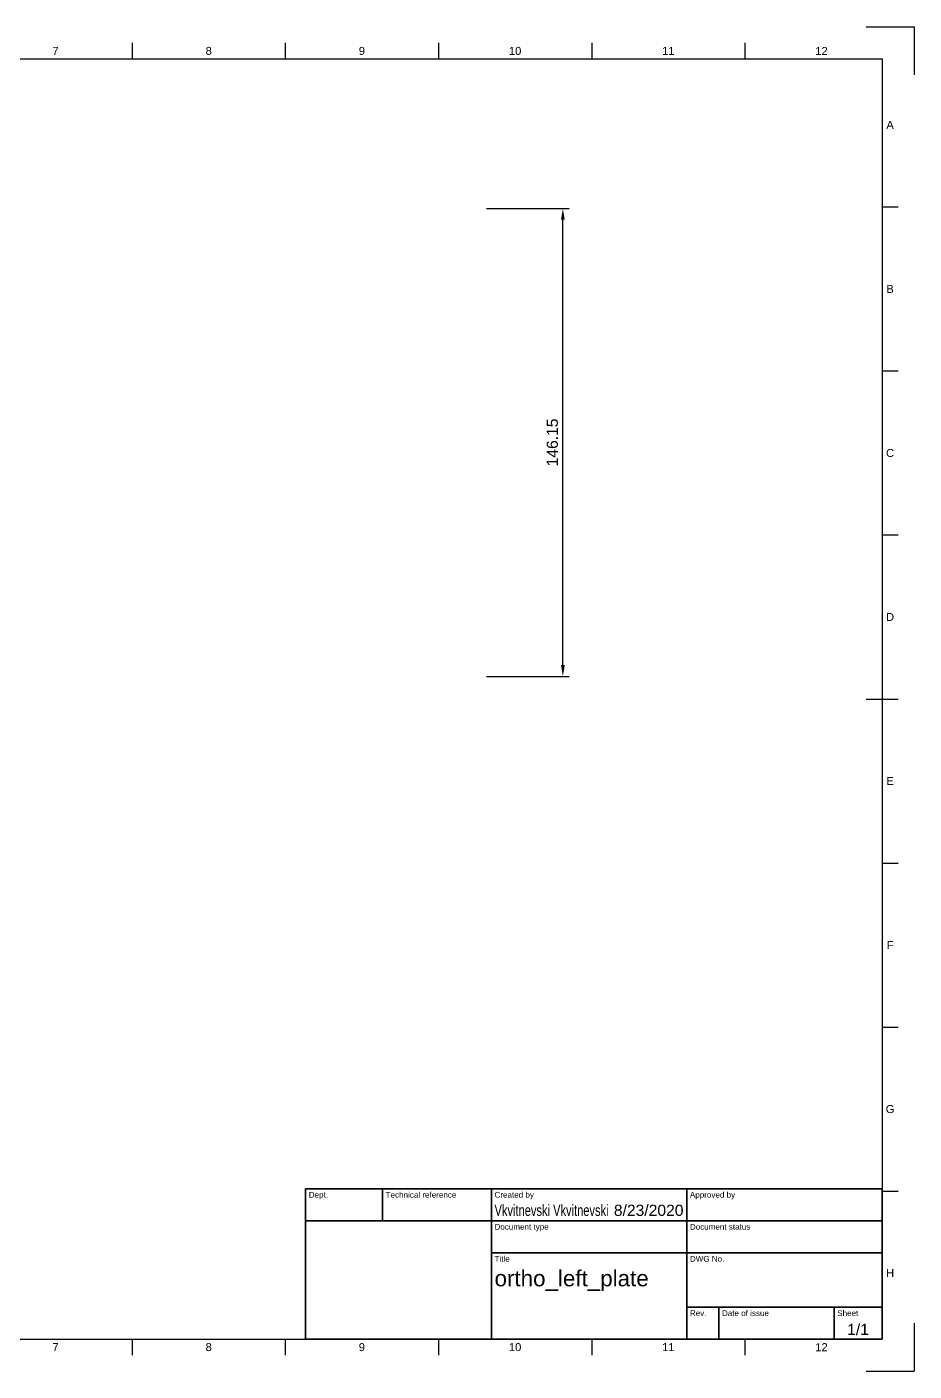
# Paper-space layout 'Sheet1' of a CAD drawing. Header units: millimetres. Extents: x 0 to 594, y 0 to 420.
# Drawn here: x 317 to 594, y 0 to 420 of the extents above; entities that cross this region are included whole.
import ezdxf
from ezdxf.enums import TextEntityAlignment as Align

# ---------------------------------------------------------------- set-up
doc = ezdxf.new("R2010")
doc.units = ezdxf.units.MM
doc.header["$LTSCALE"] = 0.75
for name, color, linetype, lineweight in [('Border', 7, 'Continuous', 25), ('Dimensions', 7, 'Continuous', 25), ('TitleBlock', 7, 'Continuous', 35)]:
    doc.layers.add(name, color=color, linetype=linetype, lineweight=lineweight)
doc.styles.add('FusionTitle', font='')
doc.styles.get("Standard").update_dxf_attribs({"font": 'arial.ttf'})
doc.styles.get('FusionTitle').set_extended_font_data('Arial Unicode MS')
doc.dimstyles.new('ISO-25', dxfattribs={"dimtxt": 3.5, "dimasz": 3.5, "dimexe": 2, "dimexo": 2, "dimgap": 1.5, "dimtad": 1, "dimzin": 12, "dimdsep": 46, "dimtxsty": 'Standard', "dimcen": 0, "dimclrd": 256, "dimclre": 256, "dimclrt": 256, "dimazin": 3, "dimtp": 0.1, "dimtm": 0.1, "dimtfac": 0.714, "dimtmove": 0, "dimatfit": 3, "dimfxl": 1, "dimtzin": 12, "dimarcsym": 0})

# ---------------------------------------------------------------- blocks, each defined once
blk = doc.blocks.new('ISO_A2_SHEET')
at = {"layer": 'Border'}
for p, q in [((579, 420), (594, 420)), ((594, 420), (594, 405)), ((349.8333, 415), (349.8333, 410)), ((397.6666, 415), (397.6666, 410)), ((445.4999, 415), (445.4999, 410)), ((493.3332, 415), (493.3332, 410)), ((541.1665, 415), (541.1665, 410)), ((20, 410), (584, 410)), ((584, 410), (584, 10)), ((584, 363.75), (589, 363.75)), ((584, 312.5), (589, 312.5)), ((584, 261.25), (589, 261.25)), ((579, 210), (589, 210)), ((584, 158.75), (589, 158.75)), ((584, 107.5), (589, 107.5)), ((584, 56.25), (589, 56.25)), ((594, 15), (594, 0)), ((20, 10), (584, 10)), ((349.8333, 10), (349.8333, 5)), ((397.6666, 10), (397.6666, 5)), ((445.4999, 10), (445.4999, 5)), ((493.3332, 10), (493.3332, 5)), ((541.1665, 10), (541.1665, 5)), ((579, 0), (594, 0))]:
    blk.add_line(p, q, dxfattribs=at)
at = {"layer": 'Border', "style": 'FusionTitle'}
for s, p in [('7', (325.91665, 412.5)), ('8', (373.74995, 412.5)), ('9', (421.58325, 412.5)), ('10', (469.41655, 412.5)), ('11', (517.24985, 412.5)), ('12', (565.08315, 412.5)), ('A', (586.5, 389.375)), ('B', (586.5, 338.125)), ('C', (586.5, 286.875)), ('D', (586.5, 235.625)), ('E', (586.5, 184.375)), ('F', (586.5, 133.125)), ('G', (586.5, 81.875)), ('H', (586.5, 30.625)), ('7', (325.91665, 7.5)), ('8', (373.74995, 7.5)), ('9', (421.58325, 7.5)), ('10', (469.41655, 7.5)), ('11', (517.24985, 7.5)), ('12', (565.08315, 7.5))]:
    blk.add_text(s, height=2.5, dxfattribs=at).set_placement(p, align=Align.MIDDLE)
blk = doc.blocks.new('ISO_TITLEBLOCK')
at = {"layer": 'TitleBlock'}
for p, q in [((0, 47), (-180, 47)), ((-180, 47), (-180, 0)), ((-156, 37), (-156, 47)), ((-122, 0), (-122, 47)), ((-61, 0), (-61, 47)), ((0, 0), (0, 47)), ((-180, 37), (0, 37)), ((-122, 27), (0, 27)), ((-61, 10), (0, 10)), ((-51, 0), (-51, 10)), ((-15, 0), (-15, 10)), ((-180, 0), (0, 0))]:
    blk.add_line(p, q, dxfattribs=at)
at = {"layer": 'TitleBlock', "style": 'FusionTitle'}
for s, p in [('Dept.', (-179, 46)), ('Technical reference', (-155, 46)), ('Created by', (-121, 46)), ('Approved by', (-60, 46)), ('Document type', (-121, 36)), ('Document status', (-60, 36)), ('Title', (-121, 26)), ('DWG No.', (-60, 26)), ('Rev.', (-60, 9)), ('Date of issue', (-50, 9)), ('Sheet', (-14, 9))]:
    blk.add_text(s, height=1.8, dxfattribs=at).set_placement(p, align=Align.TOP_LEFT)
for tag, p, height in [('DEPT', (-179, 38.5), 3.5), ('TECHNICAL_REFERENCE', (-155, 38.5), 3.5), ('CREATED_BY', (-121, 38.5), 3.5), ('APPROVED_BY', (-60, 38.5), 3.5), ('DOCUMENT_TYPE', (-121, 28.5), 3.5), ('DOCUMENT_STATUS', (-60, 28.5), 3.5), ('TITLE_1', (-121, 16.5), 5), ('TITLE_2', (-121, 9), 5), ('TITLE_3', (-121, 1.5), 5), ('DATE_OF_ISSUE', (-50, 1.5), 3.5)]:
    blk.add_attdef(tag, p, '', height=height, dxfattribs=at)
for tag, p in [('CREATED_DATE', (-62, 38.5)), ('APPROVED_DATE', (-1, 38.5))]:
    blk.add_attdef(tag, text='', height=3.5, dxfattribs=at).set_placement(p, align=Align.RIGHT)
for tag, height, p in [('DRAWING_NUMBER', 5, (-30.5, 16.6)), ('REV', 3.5, (-56, 3.1)), ('SHEET', 3.5, (-7.5, 3.1))]:
    blk.add_attdef(tag, text='', height=height, dxfattribs=at).set_placement(p, align=Align.MIDDLE)
blk = doc.blocks.new('*D81')
at = {"layer": 'Defpoints', "color": 0, "transparency": 16777216}
for p in [(458.46, 363.23), (484.33, 363.23), (458.46, 217.08)]:
    blk.add_point(p, dxfattribs=at)
at = {"layer": 'Dimensions', "lineweight": -2, "transparency": 16777216}
for p, q in [((460.46, 363.23), (486.33, 363.23)), ((484.33, 220.58), (484.33, 359.73)), ((460.46, 217.08), (486.33, 217.08))]:
    blk.add_line(p, q, dxfattribs=at)
at = {"layer": 'Dimensions', "transparency": 16777216}
for points in [[(483.75, 359.73), (484.92, 359.73), (484.33, 363.23)], [(483.75, 220.58), (484.92, 220.58), (484.33, 217.08)]]:
    blk.add_solid(points, dxfattribs=at)
at = {"layer": 'Dimensions', "transparency": 16777216, "insert": (481.05, 290.16), "char_height": 3.5, "attachment_point": 5, "rotation": 90}
blk.add_mtext('146.15', dxfattribs=at)

psp = doc.layouts.new('Sheet1')

# ---------------------------------------------------------------- block references
at = {"layer": 'Border'}
psp.add_blockref('ISO_A2_SHEET', (0, 0), dxfattribs=at)
at = {"layer": 'TitleBlock'}
ref = psp.add_blockref('ISO_TITLEBLOCK', (584, 10), dxfattribs=at)
ref.add_attrib('CREATED_DATE', '8/23/2020', dxfattribs={"height": 3.5, "style": 'FusionTitle'}).set_placement((522, 48.5), align=Align.RIGHT)
ref.add_attrib('SHEET', '1/1', dxfattribs={"height": 3.5, "style": 'FusionTitle'}).set_placement((576.5, 13.1), align=Align.MIDDLE)
ref.add_attrib('TITLE_1', 'ortho_left_plate', (463, 26.5), dxfattribs={"height": 5, "style": 'FusionTitle'})
ref.add_attrib('CREATED_BY', 'Vkvitnevski Vkvitnevski', (463, 48.5), dxfattribs={"height": 3.5, "style": 'FusionTitle', "width": 0.708275})

# ---------------------------------------------------------------- dimensions: what is measured, and where the dimension line sits
at = {"layer": 'Dimensions'}
dim = psp.add_aligned_dim(p1=(458.461, 217.085), p2=(458.461, 363.232), distance=-25.872, dimstyle='ISO-25', override={"dimlfac": -1, "dimclrd": 256, "dimclre": 256}, dxfattribs=at)
dim.commit()
dim.dimension.update_dxf_attribs({"geometry": '*D81', "text_midpoint": (481.047, 290.159)})

doc.saveas('drawing.dxf')
